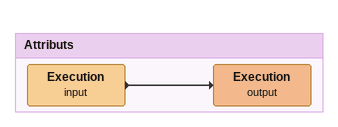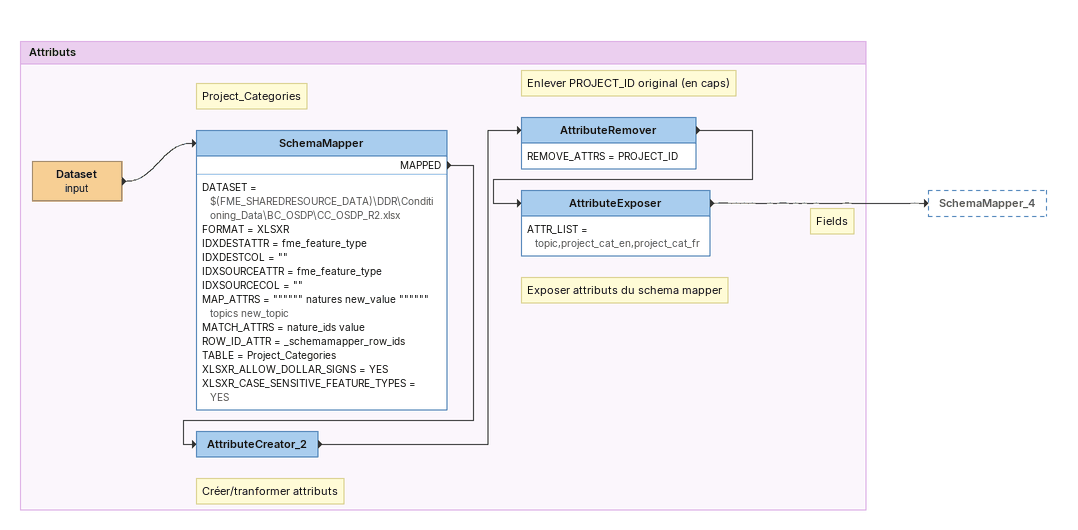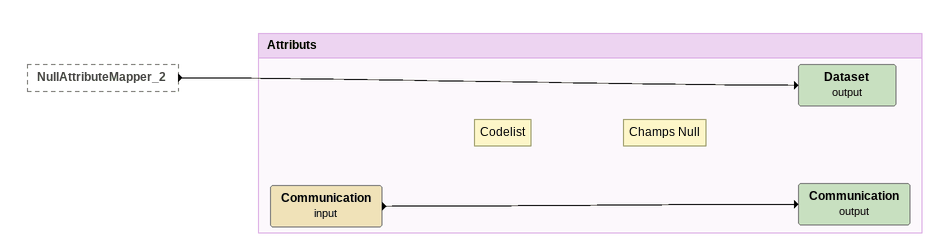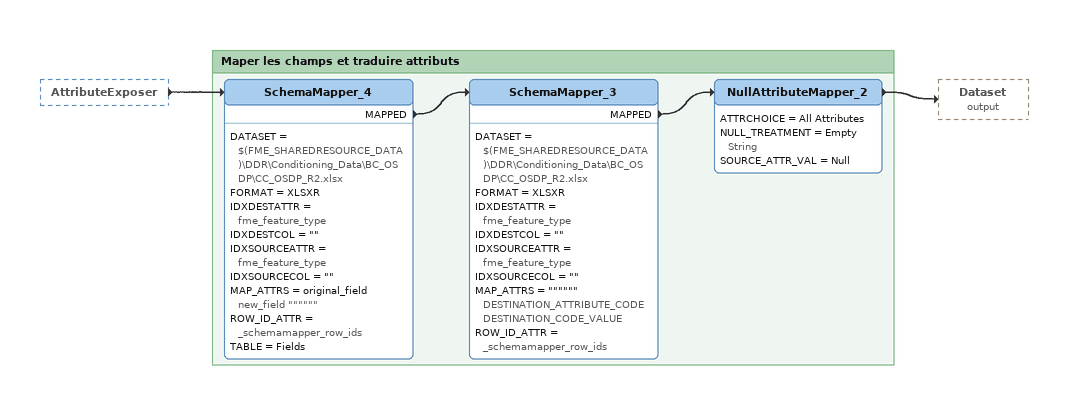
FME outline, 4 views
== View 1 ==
Bookmark: Attributs
Execution (input)
    -> Execution (output)
Execution (output)

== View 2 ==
Bookmark: Attributs
Dataset (input)
    -> SchemaMapper
Note: Project_Categories
SchemaMapper
    DATASET = $(FME_SHAREDRESOURCE_DATA)\DDR\Conditioning_Data\BC_OSDP\CC_OSDP_R2.xlsx
    FORMAT = XLSXR
    IDXDESTATTR = fme_feature_type
    IDXDESTCOL = ""
    IDXSOURCEATTR = fme_feature_type
    IDXSOURCECOL = ""
    MAP_ATTRS = """""" natures new_value """""" topics new_topic
    MATCH_ATTRS = nature_ids value
    ROW_ID_ATTR = _schemamapper_row_ids
    TABLE = Project_Categories
    XLSXR_ALLOW_DOLLAR_SIGNS = YES
    XLSXR_CASE_SENSITIVE_FEATURE_TYPES = YES
    MAPPED -> AttributeCreator_2
Note: Créer/tranformer attributs
AttributeCreator_2
    -> AttributeRemover
Note: Enlever PROJECT_ID original (en caps)
AttributeRemover
    REMOVE_ATTRS = PROJECT_ID
    -> AttributeExposer
Note: Exposer attributs du schema mapper
Note: Fields
AttributeExposer
    ATTR_LIST = topic,project_cat_en,project_cat_fr
    -> SchemaMapper_4

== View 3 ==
NullAttributeMapper_2 [outside]
    -> Dataset (output)

Bookmark: Attributs
Dataset (output)
Communication (input)
    -> Communication (output)
Note: Codelist
Note: Champs Null
Communication (output)

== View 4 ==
AttributeExposer [outside]
    -> SchemaMapper_4

Bookmark: Maper les champs et traduire attributs
SchemaMapper_4
    DATASET = $(FME_SHAREDRESOURCE_DATA)\DDR\Conditioning_Data\BC_OSDP\CC_OSDP_R2.xlsx
    FORMAT = XLSXR
    IDXDESTATTR = fme_feature_type
    IDXDESTCOL = ""
    IDXSOURCEATTR = fme_feature_type
    IDXSOURCECOL = ""
    MAP_ATTRS = original_field new_field """"""
    ROW_ID_ATTR = _schemamapper_row_ids
    TABLE = Fields
    MAPPED -> SchemaMapper_3
SchemaMapper_3
    DATASET = $(FME_SHAREDRESOURCE_DATA)\DDR\Conditioning_Data\BC_OSDP\CC_OSDP_R2.xlsx
    FORMAT = XLSXR
    IDXDESTATTR = fme_feature_type
    IDXDESTCOL = ""
    IDXSOURCEATTR = fme_feature_type
    IDXSOURCECOL = ""
    MAP_ATTRS = """""" DESTINATION_ATTRIBUTE_CODE DESTINATION_CODE_VALUE
    ROW_ID_ATTR = _schemamapper_row_ids
    MAPPED -> NullAttributeMapper_2
NullAttributeMapper_2
    ATTRCHOICE = All Attributes
    NULL_TREATMENT = Empty String
    SOURCE_ATTR_VAL = Null
    -> Dataset (output)
